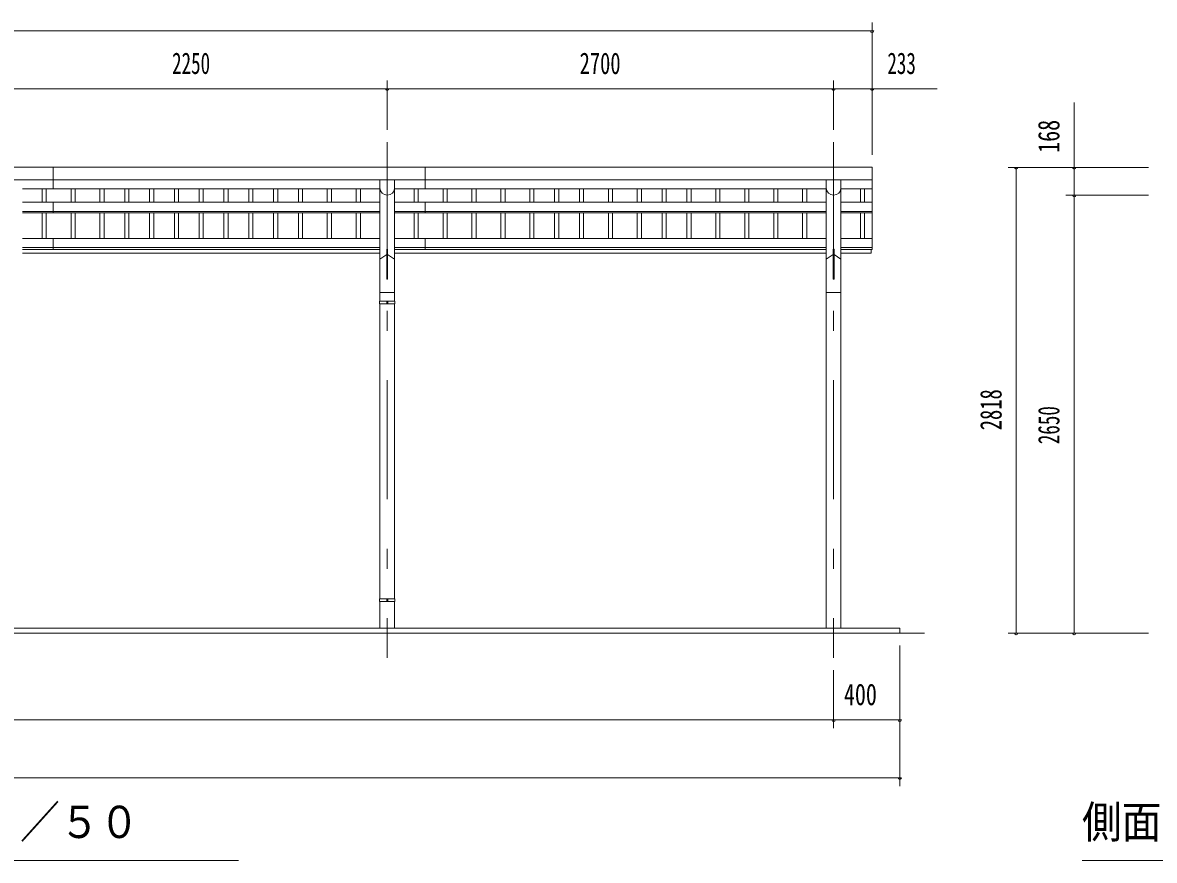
# Model space of a CAD drawing. Units: millimetres, scale not verified, with parts at other scales. Extents: x -25414 to 25419, y -10500 to 10500.
# Drawn here: x 2842 to 9687, y 420 to 5489 of the extents above; entities that cross this region are included whole.
import ezdxf
from ezdxf.enums import TextEntityAlignment as Align

# ---------------------------------------------------------------- set-up
doc = ezdxf.new("R2010")
doc.units = ezdxf.units.MM
doc.header["$LTSCALE"] = 60
doc.linetypes.add('USER3', pattern=[24, 12, -5, 2, -5])
for name, color, linetype, lineweight in [('0-2_1-05BOLD', 7, 'Continuous', 18), ('0-3_1-25CENTER', 3, 'USER3', 18), ('0-4_1-45THIN', 4, 'Continuous', 18), ('0-5_1-55DIM', 3, 'Continuous', 18)]:
    doc.layers.add(name, color=color, linetype=linetype, lineweight=lineweight)
doc.styles.add('ＭＳ ゴシック', font='')
doc.styles.get('ＭＳ ゴシック').set_extended_font_data('MS Gothic')

msp = doc.modelspace()

# ---------------------------------------------------------------- linework, layer by layer
at = {"layer": '0-2_1-05BOLD'}
for p, q in [((3027.1, 4614.67), (3027.1, 4482.27)), ((5277.1, 4614.67), (5277.1, 4482.27)), ((7980.09, 4614.67), (7980.09, 4115.47)), ((-2685.91, 4537.52), (7980.09, 4537.52)), ((5002.54, 4537.52), (5002.54, 3802.67)), ((5091.65, 4537.52), (5091.65, 3802.67)), ((7702.54, 4537.52), (7702.54, 1824.67)), ((7791.64, 4537.52), (7791.64, 1824.67)), ((5002.55, 4482.27), (2841.65, 4482.27)), ((7702.54, 4482.27), (5091.65, 4482.27)), ((7791.64, 4482.27), (7980.09, 4482.27)), ((2841.65, 4402.96), (5002.55, 4402.96)), ((3027.1, 4402.96), (3027.1, 4337.03)), ((5091.65, 4402.96), (7702.54, 4402.96)), ((5277.1, 4402.96), (5277.1, 4337.03)), ((7791.64, 4402.96), (7980.09, 4402.96)), ((2841.65, 4345.26), (5002.55, 4345.26)), ((2841.65, 4337.03), (5002.55, 4337.03)), ((5091.65, 4345.26), (7702.54, 4345.26)), ((5091.65, 4337.03), (7702.54, 4337.03)), ((7791.64, 4345.26), (7980.09, 4345.26)), ((7791.64, 4337.03), (7980.09, 4337.03)), ((5002.55, 4182.45), (2841.65, 4182.45)), ((3027.1, 4182.45), (3027.1, 4115.47)), ((7702.54, 4182.45), (5091.65, 4182.45)), ((5277.1, 4182.45), (5277.1, 4115.47)), ((7791.64, 4182.45), (7980.09, 4182.45)), ((5002.55, 4127.34), (2841.65, 4127.34)), ((5002.55, 4115.47), (2841.65, 4115.47)), ((5044.84, 4117.89), (5044.84, 3937.25)), ((5049.34, 4117.89), (5044.84, 4117.89)), ((5049.34, 4117.89), (5049.34, 3937.25)), ((7702.54, 4127.34), (5091.65, 4127.34)), ((7702.54, 4115.47), (5091.65, 4115.47)), ((7749.34, 4117.89), (7744.84, 4117.89)), ((7744.84, 4117.89), (7744.84, 3937.25)), ((7791.64, 4127.34), (7980.09, 4127.34)), ((7791.64, 4115.47), (7980.09, 4115.47)), ((7975.1, 4115.47), (7975.1, 4094.67)), ((5002.55, 4094.67), (2841.65, 4094.67)), ((5002.54, 4057.25), (5044.84, 4085.19)), ((5049.34, 4085.19), (5091.64, 4057.25)), ((7702.54, 4094.67), (5091.65, 4094.67)), ((7702.54, 4057.25), (7744.84, 4085.19)), ((7749.34, 4085.19), (7791.64, 4057.25)), ((7791.64, 4094.67), (7975.1, 4094.67)), ((5049.34, 3937.25), (5044.84, 3937.25)), ((5091.64, 3856.67), (5002.54, 3856.67)), ((7791.64, 3856.67), (7702.54, 3856.67)), ((5093.25, 3786.67), (5000.94, 3786.67)), ((5002.54, 3786.67), (5002.54, 2002.67)), ((5044.04, 3802.67), (5044.04, 3786.67)), ((5044.04, 3794.67), (5050.14, 3794.67)), ((5050.14, 3802.67), (5050.14, 3786.67)), ((5091.64, 3786.67), (5091.64, 2002.67)), ((5093.25, 3802.67), (5093.25, 3786.67)), ((5000.94, 2002.67), (5000.94, 1986.67)), ((5093.25, 2002.67), (5000.94, 2002.67)), ((5002.54, 1986.67), (5002.54, 1824.67)), ((5044.04, 2002.67), (5044.04, 1986.67)), ((5044.04, 1994.67), (5050.14, 1994.67)), ((5050.14, 2002.67), (5050.14, 1986.67)), ((5091.64, 1986.67), (5091.64, 1824.67)), ((8297.09, 1794.67), (-3002.9, 1794.67)), ((8147.09, 1824.67), (-2852.91, 1824.67)), ((8147.09, 1824.67), (8147.09, 1794.67))]:
    msp.add_line(p, q, dxfattribs=at)
for points in [[(7980.09, 4614.67), (-2685.91, 4614.67), (-2685.91, 4115.47)], [(7749.34, 4117.89), (7749.34, 3937.25), (7744.84, 3937.25)], [(5093.25, 3802.67), (5000.94, 3802.67), (5000.94, 3786.67)], [(5093.25, 2002.67), (5093.25, 1986.67), (5000.94, 1986.67)]]:
    msp.add_lwpolyline(points, dxfattribs=at)
for centre in [(5047.09, 4489.22), (7747.09, 4489.22)]:
    msp.add_arc(centre, 44.55, 180, 0, dxfattribs=at)
at = {"layer": '0-3_1-25CENTER'}
for p, q in [((5047.09, 4764.67), (5047.09, 1644.67)), ((7747.09, 4764.67), (7747.09, 1644.67))]:
    msp.add_line(p, q, dxfattribs=at)
at = {"layer": '0-4_1-45THIN'}
for p, q in [((2959.6, 4482.27), (2959.6, 4402.96)), ((2984.6, 4482.27), (2984.6, 4402.96)), ((3134.6, 4482.27), (3134.6, 4402.96)), ((3159.6, 4482.27), (3159.6, 4402.96)), ((3309.6, 4482.27), (3309.6, 4402.96)), ((3334.6, 4482.27), (3334.6, 4402.96)), ((3459.6, 4482.27), (3459.6, 4402.96)), ((3484.6, 4482.27), (3484.6, 4402.96)), ((3609.6, 4482.27), (3609.6, 4402.96)), ((3634.6, 4482.27), (3634.6, 4402.96)), ((3759.6, 4482.27), (3759.6, 4402.96)), ((3784.6, 4482.27), (3784.6, 4402.96)), ((3909.6, 4482.27), (3909.6, 4402.96)), ((3934.6, 4482.27), (3934.6, 4402.96)), ((4059.6, 4482.27), (4059.6, 4402.96)), ((4084.6, 4482.27), (4084.6, 4402.96)), ((4209.6, 4482.27), (4209.6, 4402.96)), ((4234.6, 4482.27), (4234.6, 4402.96)), ((4359.6, 4482.27), (4359.6, 4402.96)), ((4384.6, 4482.27), (4384.6, 4402.96)), ((4509.6, 4482.27), (4509.6, 4402.96)), ((4534.6, 4482.27), (4534.6, 4402.96)), ((4684.59, 4482.27), (4684.59, 4402.96)), ((4709.6, 4482.27), (4709.6, 4402.96)), ((4859.6, 4482.27), (4859.6, 4402.96)), ((4884.6, 4482.27), (4884.6, 4402.96)), ((5209.6, 4482.27), (5209.6, 4402.96)), ((5234.6, 4482.27), (5234.6, 4402.96)), ((5384.6, 4482.27), (5384.6, 4402.96)), ((5409.6, 4482.27), (5409.6, 4402.96)), ((5559.6, 4482.27), (5559.6, 4402.96)), ((5584.6, 4482.27), (5584.6, 4402.96)), ((5734.6, 4482.27), (5734.6, 4402.96)), ((5759.6, 4482.27), (5759.6, 4402.96)), ((5909.59, 4482.27), (5909.59, 4402.96)), ((5934.6, 4482.27), (5934.6, 4402.96)), ((6059.59, 4482.27), (6059.59, 4402.96)), ((6084.6, 4482.27), (6084.6, 4402.96)), ((6209.59, 4482.27), (6209.59, 4402.96)), ((6234.59, 4482.27), (6234.59, 4402.96)), ((6384.6, 4482.27), (6384.6, 4402.96)), ((6409.6, 4482.27), (6409.6, 4402.96)), ((6559.59, 4482.27), (6559.59, 4402.96)), ((6584.6, 4482.27), (6584.6, 4402.96)), ((6709.6, 4482.27), (6709.6, 4402.96)), ((6734.6, 4482.27), (6734.6, 4402.96)), ((6859.6, 4482.27), (6859.6, 4402.96)), ((6884.6, 4482.27), (6884.6, 4402.96)), ((7034.6, 4482.27), (7034.6, 4402.96)), ((7059.6, 4482.27), (7059.6, 4402.96)), ((7209.6, 4482.27), (7209.6, 4402.96)), ((7234.6, 4482.27), (7234.6, 4402.96)), ((7384.6, 4482.27), (7384.6, 4402.96)), ((7409.6, 4482.27), (7409.6, 4402.96)), ((7559.6, 4482.27), (7559.6, 4402.96)), ((7584.6, 4482.27), (7584.6, 4402.96)), ((7909.6, 4482.27), (7909.6, 4402.96)), ((7934.59, 4482.27), (7934.59, 4402.96)), ((2959.6, 4337.03), (2959.6, 4182.45)), ((2984.6, 4337.03), (2984.6, 4182.45)), ((3134.6, 4337.03), (3134.6, 4182.45)), ((3159.6, 4337.03), (3159.6, 4182.45)), ((3309.6, 4337.03), (3309.6, 4182.45)), ((3334.6, 4337.03), (3334.6, 4182.45)), ((3459.6, 4337.03), (3459.6, 4182.45)), ((3484.6, 4337.03), (3484.6, 4182.45)), ((3609.6, 4337.03), (3609.6, 4182.45)), ((3634.6, 4337.03), (3634.6, 4182.45)), ((3759.6, 4337.03), (3759.6, 4182.45)), ((3784.6, 4337.03), (3784.6, 4182.45)), ((3909.6, 4337.03), (3909.6, 4182.45)), ((3934.6, 4337.03), (3934.6, 4182.45)), ((4059.6, 4337.03), (4059.6, 4182.45)), ((4084.6, 4337.03), (4084.6, 4182.45)), ((4209.6, 4337.03), (4209.6, 4182.45)), ((4234.6, 4337.03), (4234.6, 4182.45)), ((4359.6, 4337.03), (4359.6, 4182.45)), ((4384.6, 4337.03), (4384.6, 4182.45)), ((4509.6, 4337.03), (4509.6, 4182.45)), ((4534.6, 4337.03), (4534.6, 4182.45)), ((4684.59, 4337.03), (4684.59, 4182.45)), ((4709.6, 4337.03), (4709.6, 4182.45)), ((4859.6, 4337.03), (4859.6, 4182.45)), ((4884.6, 4337.03), (4884.6, 4182.45)), ((5209.6, 4337.03), (5209.6, 4182.45)), ((5234.6, 4337.03), (5234.6, 4182.45)), ((5384.6, 4337.03), (5384.6, 4182.45)), ((5409.6, 4337.03), (5409.6, 4182.45)), ((5559.6, 4337.03), (5559.6, 4182.45)), ((5584.6, 4337.03), (5584.6, 4182.45)), ((5734.6, 4337.03), (5734.6, 4182.45)), ((5759.6, 4337.03), (5759.6, 4182.45)), ((5909.59, 4337.03), (5909.59, 4182.45)), ((5934.6, 4337.03), (5934.6, 4182.45)), ((6059.59, 4337.03), (6059.59, 4182.45)), ((6084.6, 4337.03), (6084.6, 4182.45)), ((6209.59, 4337.03), (6209.59, 4182.45)), ((6234.59, 4337.03), (6234.59, 4182.45)), ((6384.6, 4337.03), (6384.6, 4182.45)), ((6409.6, 4337.03), (6409.6, 4182.45)), ((6559.59, 4337.03), (6559.59, 4182.45)), ((6584.6, 4337.03), (6584.6, 4182.45)), ((6709.6, 4337.03), (6709.6, 4182.45)), ((6734.6, 4337.03), (6734.6, 4182.45)), ((6859.6, 4337.03), (6859.6, 4182.45)), ((6884.6, 4337.03), (6884.6, 4182.45)), ((7034.6, 4337.03), (7034.6, 4182.45)), ((7059.6, 4337.03), (7059.6, 4182.45)), ((7209.6, 4337.03), (7209.6, 4182.45)), ((7234.6, 4337.03), (7234.6, 4182.45)), ((7384.6, 4337.03), (7384.6, 4182.45)), ((7409.6, 4337.03), (7409.6, 4182.45)), ((7559.6, 4337.03), (7559.6, 4182.45)), ((7584.6, 4337.03), (7584.6, 4182.45)), ((7909.6, 4337.03), (7909.6, 4182.45)), ((7934.59, 4337.03), (7934.59, 4182.45))]:
    msp.add_line(p, q, dxfattribs=at)
at = {"layer": '0-5_1-55DIM'}
for p, q in [((7980.09, 4689.67), (7980.09, 5488.67)), ((-2685.91, 5438.67), (7980.09, 5438.67)), ((7990.09, 5438.67), (7970.09, 5438.67)), ((5047.09, 4839.67), (5047.09, 5138.67)), ((7747.09, 4839.67), (7747.09, 5138.67)), ((-3078.41, 5088.67), (8372.59, 5088.67)), ((5057.09, 5088.67), (5037.09, 5088.67)), ((7757.09, 5088.67), (7737.09, 5088.67)), ((7990.09, 5088.67), (7970.09, 5088.67)), ((9202.09, 1794.67), (9202.09, 5005.17)), ((9652.1, 4612.67), (8802.1, 4612.67)), ((8862.09, 4612.67), (8842.09, 4612.67)), ((8852.09, 1794.67), (8852.09, 4612.67)), ((9212.09, 4612.67), (9192.09, 4612.67)), ((9652.1, 4444.67), (9152.09, 4444.67)), ((9212.09, 4444.67), (9192.09, 4444.67)), ((9652.1, 1794.67), (8802.1, 1794.67)), ((8862.09, 1794.67), (8842.09, 1794.67)), ((9212.09, 1794.67), (9192.09, 1794.67)), ((8147.09, 1719.67), (8147.09, 869.67)), ((7747.09, 1569.67), (7747.09, 1219.67)), ((-2852.91, 1269.67), (8147.09, 1269.67)), ((7757.09, 1269.67), (7737.09, 1269.67)), ((8157.09, 1269.67), (8137.09, 1269.67)), ((-2852.91, 919.67), (8147.09, 919.67)), ((8157.09, 919.67), (8137.09, 919.67)), ((1147.09, 419.67), (4147.09, 419.67)), ((9249.59, 419.67), (12249.59, 419.67))]:
    msp.add_line(p, q, dxfattribs=at)
for centre in [(7980.09, 5438.67), (5047.09, 5088.67), (7747.09, 5088.67), (7980.09, 5088.67), (8852.09, 4612.67), (9202.09, 4612.67), (9202.09, 4444.67), (8852.09, 1794.67), (9202.09, 1794.67), (7747.09, 1269.67), (8147.09, 1269.67), (8147.09, 919.67)]:
    msp.add_arc(centre, 10, 180, 0, dxfattribs=at)

# ---------------------------------------------------------------- texts
at = {"layer": '0-5_1-55DIM', "color": 7, "style": 'ＭＳ ゴシック'}
for s, height, width, p in [('2250', 130.2, 0.65, (3745.41, 5138.67)), ('2700', 130.2, 0.7, (6210.49, 5138.67)), ('233', 130.2, 0.65, (8071.92, 5138.67)), ('400', 130.2, 0.75, (7809.47, 1319.67)), ('正面図\u3000Ｓ＝１／５０', 195.4, 0.9, (1147.09, 496.31)), ('側面図\u3000Ｓ＝１／５０', 195.4, 0.9, (9249.59, 496.31))]:
    msp.add_text(s, height=height, dxfattribs=dict(at, width=width)).set_placement(p, align=Align.BOTTOM_LEFT)
for s, width, p in [('168', 0.75, (9152.09, 4701.06)), ('2818', 0.7, (8802.09, 3022.4)), ('2650', 0.65, (9152.09, 2938.01))]:
    msp.add_text(s, height=130.2, rotation=90, dxfattribs=dict(at, width=width)).set_placement(p, align=Align.BOTTOM_LEFT)

doc.saveas('drawing.dxf')
